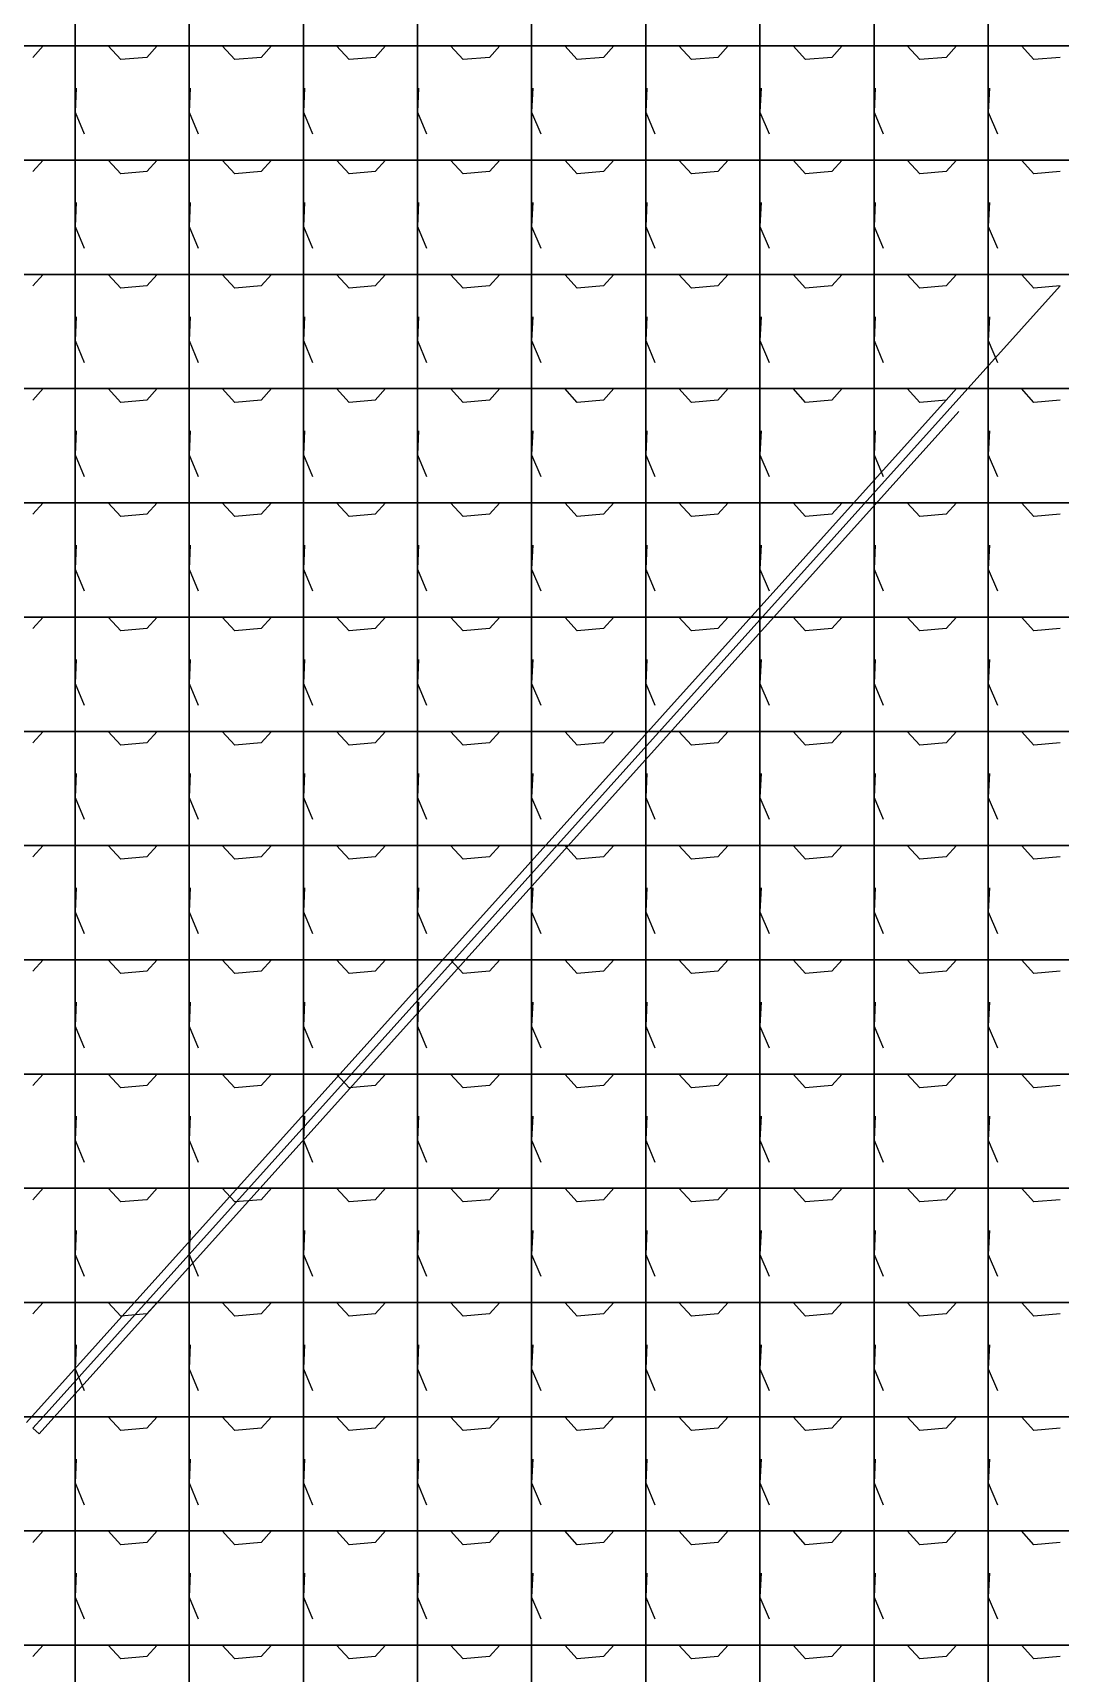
# Model space of a CAD drawing. Header units: inches. Extents: x 0 to 2763, y 0 to 1500.
# Drawn here: x 752.6 to 981.2, y 705 to 1069.7 of the extents above; entities that cross this region are included whole.
import ezdxf

# ---------------------------------------------------------------- set-up
doc = ezdxf.new("R2010")
doc.units = ezdxf.units.IN
doc.header["$MEASUREMENT"] = 0

# ---------------------------------------------------------------- blocks, each defined once
blk = doc.blocks.new('*U1')
at = {"color": 254, "true_color": 0xfeeab9}
blk.add_lwpolyline([(-12.7, -12.7), (12.7, -12.7), (12.7, 12.7), (-12.7, 12.7), (-12.7, -12.7)], dxfattribs=at)
blk = doc.blocks.new('*U2')
at = {"color": 0, "linetype": 'ByBlock', "lineweight": -2, "transparency": 16777216}
for p in [(736.6, 1066.8), (762, 1066.8), (787.4, 1066.8), (812.8, 1066.8), (838.2, 1066.8), (863.6, 1066.8), (889, 1066.8), (914.4, 1066.8), (939.8, 1066.8), (965.2, 1066.8), (736.6, 1041.4), (762, 1041.4), (787.4, 1041.4), (812.8, 1041.4), (838.2, 1041.4), (863.6, 1041.4), (889, 1041.4), (914.4, 1041.4), (939.8, 1041.4), (965.2, 1041.4), (736.6, 1016), (762, 1016), (787.4, 1016), (812.8, 1016), (838.2, 1016), (863.6, 1016), (889, 1016), (914.4, 1016), (939.8, 1016), (965.2, 1016), (736.6, 990.6), (762, 990.6), (787.4, 990.6), (812.8, 990.6), (838.2, 990.6), (863.6, 990.6), (889, 990.6), (914.4, 990.6), (939.8, 990.6), (965.2, 990.6), (736.6, 965.2), (762, 965.2), (787.4, 965.2), (812.8, 965.2), (838.2, 965.2), (863.6, 965.2), (889, 965.2), (914.4, 965.2), (939.8, 965.2), (965.2, 965.2), (736.6, 939.8), (762, 939.8), (787.4, 939.8), (812.8, 939.8), (838.2, 939.8), (863.6, 939.8), (889, 939.8), (914.4, 939.8), (939.8, 939.8), (965.2, 939.8), (736.6, 914.4), (762, 914.4), (787.4, 914.4), (812.8, 914.4), (838.2, 914.4), (863.6, 914.4), (889, 914.4), (914.4, 914.4), (939.8, 914.4), (965.2, 914.4), (736.6, 889), (762, 889), (787.4, 889), (812.8, 889), (838.2, 889), (863.6, 889), (889, 889), (914.4, 889), (939.8, 889), (965.2, 889), (736.6, 863.6), (762, 863.6), (787.4, 863.6), (812.8, 863.6), (838.2, 863.6), (863.6, 863.6), (889, 863.6), (914.4, 863.6), (939.8, 863.6), (965.2, 863.6), (736.6, 838.2), (762, 838.2), (787.4, 838.2), (812.8, 838.2), (838.2, 838.2), (863.6, 838.2), (889, 838.2), (914.4, 838.2), (939.8, 838.2), (965.2, 838.2), (736.6, 812.8), (762, 812.8), (787.4, 812.8), (812.8, 812.8), (838.2, 812.8), (863.6, 812.8), (889, 812.8), (914.4, 812.8), (939.8, 812.8), (965.2, 812.8), (736.6, 787.4), (762, 787.4), (787.4, 787.4), (812.8, 787.4), (838.2, 787.4), (863.6, 787.4), (889, 787.4), (914.4, 787.4), (939.8, 787.4), (965.2, 787.4), (736.6, 762), (762, 762), (787.4, 762), (812.8, 762), (838.2, 762), (863.6, 762), (889, 762), (914.4, 762), (939.8, 762), (965.2, 762), (736.6, 736.6), (762, 736.6), (787.4, 736.6), (812.8, 736.6), (838.2, 736.6), (863.6, 736.6), (889, 736.6), (914.4, 736.6), (939.8, 736.6), (965.2, 736.6), (736.6, 711.2), (762, 711.2), (787.4, 711.2), (812.8, 711.2), (838.2, 711.2), (863.6, 711.2), (889, 711.2), (914.4, 711.2), (939.8, 711.2), (965.2, 711.2), (736.6, 685.8), (762, 685.8), (787.4, 685.8), (812.8, 685.8), (838.2, 685.8), (863.6, 685.8), (889, 685.8), (914.4, 685.8), (939.8, 685.8), (965.2, 685.8)]:
    blk.add_blockref('*U1', p, dxfattribs=at)

msp = doc.modelspace()

# ---------------------------------------------------------------- linework, layer by layer
at = {"linetype": 'Continuous'}
for p, q in [((754.89, 1066.8), (752.6, 1064.26)), ((772.16, 1063.75), (769.37, 1066.8)), ((780.29, 1066.8), (778, 1064.26)), ((797.56, 1063.75), (794.77, 1066.8)), ((805.69, 1066.8), (803.4, 1064.26)), ((822.96, 1063.75), (820.17, 1066.8)), ((831.09, 1066.8), (828.8, 1064.26)), ((848.36, 1063.75), (845.57, 1066.8)), ((856.49, 1066.8), (854.2, 1064.26)), ((873.76, 1063.75), (870.97, 1066.8)), ((881.89, 1066.8), (879.6, 1064.26)), ((899.16, 1063.75), (896.37, 1066.8)), ((907.29, 1066.8), (905, 1064.26)), ((924.56, 1063.75), (921.77, 1066.8)), ((932.69, 1066.8), (930.4, 1064.26)), ((949.96, 1063.75), (947.17, 1066.8)), ((958.09, 1066.8), (955.8, 1064.26)), ((975.36, 1063.75), (972.57, 1066.8)), ((778, 1064.26), (772.16, 1063.75)), ((803.4, 1064.26), (797.56, 1063.75)), ((828.8, 1064.26), (822.96, 1063.75)), ((854.2, 1064.26), (848.36, 1063.75)), ((879.6, 1064.26), (873.76, 1063.75)), ((905, 1064.26), (899.16, 1063.75)), ((930.4, 1064.26), (924.56, 1063.75)), ((955.8, 1064.26), (949.96, 1063.75)), ((981.2, 1064.26), (975.36, 1063.75)), ((762.25, 1057.4), (762, 1052.07)), ((787.65, 1057.4), (787.4, 1052.07)), ((813.05, 1057.4), (812.8, 1052.07)), ((838.45, 1057.4), (838.2, 1052.07)), ((863.85, 1057.4), (863.6, 1052.07)), ((889.25, 1057.4), (889, 1052.07)), ((914.65, 1057.4), (914.4, 1052.07)), ((940.05, 1057.4), (939.8, 1052.07)), ((965.45, 1057.4), (965.2, 1052.07)), ((762, 1052.07), (764.03, 1047.24)), ((787.4, 1052.07), (789.43, 1047.24)), ((812.8, 1052.07), (814.83, 1047.24)), ((838.2, 1052.07), (840.23, 1047.24)), ((863.6, 1052.07), (865.63, 1047.24)), ((889, 1052.07), (891.03, 1047.24)), ((914.4, 1052.07), (916.43, 1047.24)), ((939.8, 1052.07), (941.83, 1047.24)), ((965.2, 1052.07), (967.23, 1047.24)), ((754.89, 1041.4), (752.6, 1038.86)), ((772.16, 1038.35), (769.37, 1041.4)), ((780.29, 1041.4), (778, 1038.86)), ((797.56, 1038.35), (794.77, 1041.4)), ((805.69, 1041.4), (803.4, 1038.86)), ((822.96, 1038.35), (820.17, 1041.4)), ((831.09, 1041.4), (828.8, 1038.86)), ((848.36, 1038.35), (845.57, 1041.4)), ((856.49, 1041.4), (854.2, 1038.86)), ((873.76, 1038.35), (870.97, 1041.4)), ((881.89, 1041.4), (879.6, 1038.86)), ((899.16, 1038.35), (896.37, 1041.4)), ((907.29, 1041.4), (905, 1038.86)), ((924.56, 1038.35), (921.77, 1041.4)), ((932.69, 1041.4), (930.4, 1038.86)), ((949.96, 1038.35), (947.17, 1041.4)), ((958.09, 1041.4), (955.8, 1038.86)), ((975.36, 1038.35), (972.57, 1041.4)), ((778, 1038.86), (772.16, 1038.35)), ((803.4, 1038.86), (797.56, 1038.35)), ((828.8, 1038.86), (822.96, 1038.35)), ((854.2, 1038.86), (848.36, 1038.35)), ((879.6, 1038.86), (873.76, 1038.35)), ((905, 1038.86), (899.16, 1038.35)), ((930.4, 1038.86), (924.56, 1038.35)), ((955.8, 1038.86), (949.96, 1038.35)), ((981.2, 1038.86), (975.36, 1038.35)), ((762.25, 1032), (762, 1026.67)), ((787.65, 1032), (787.4, 1026.67)), ((813.05, 1032), (812.8, 1026.67)), ((838.45, 1032), (838.2, 1026.67)), ((863.85, 1032), (863.6, 1026.67)), ((889.25, 1032), (889, 1026.67)), ((914.65, 1032), (914.4, 1026.67)), ((940.05, 1032), (939.8, 1026.67)), ((965.45, 1032), (965.2, 1026.67)), ((762, 1026.67), (764.03, 1021.84)), ((787.4, 1026.67), (789.43, 1021.84)), ((812.8, 1026.67), (814.83, 1021.84)), ((838.2, 1026.67), (840.23, 1021.84)), ((863.6, 1026.67), (865.63, 1021.84)), ((889, 1026.67), (891.03, 1021.84)), ((914.4, 1026.67), (916.43, 1021.84)), ((939.8, 1026.67), (941.83, 1021.84)), ((965.2, 1026.67), (967.23, 1021.84)), ((754.89, 1016), (752.6, 1013.46)), ((772.16, 1012.95), (769.37, 1016)), ((780.29, 1016), (778, 1013.46)), ((797.56, 1012.95), (794.77, 1016)), ((805.69, 1016), (803.4, 1013.46)), ((822.96, 1012.95), (820.17, 1016)), ((831.09, 1016), (828.8, 1013.46)), ((848.36, 1012.95), (845.57, 1016)), ((856.49, 1016), (854.2, 1013.46)), ((873.76, 1012.95), (870.97, 1016)), ((881.89, 1016), (879.6, 1013.46)), ((899.16, 1012.95), (896.37, 1016)), ((907.29, 1016), (905, 1013.46)), ((924.56, 1012.95), (921.77, 1016)), ((932.69, 1016), (930.4, 1013.46)), ((949.96, 1012.95), (947.17, 1016)), ((958.09, 1016), (955.8, 1013.46)), ((975.36, 1012.95), (972.57, 1016)), ((778, 1013.46), (772.16, 1012.95)), ((803.4, 1013.46), (797.56, 1012.95)), ((828.8, 1013.46), (822.96, 1012.95)), ((854.2, 1013.46), (848.36, 1012.95)), ((879.6, 1013.46), (873.76, 1012.95)), ((905, 1013.46), (899.16, 1012.95)), ((930.4, 1013.46), (924.56, 1012.95)), ((955.8, 1013.46), (949.96, 1012.95)), ((981.2, 1013.46), (975.36, 1012.95)), ((762.25, 1006.6), (762, 1001.27)), ((787.65, 1006.6), (787.4, 1001.27)), ((813.05, 1006.6), (812.8, 1001.27)), ((838.45, 1006.6), (838.2, 1001.27)), ((863.85, 1006.6), (863.6, 1001.27)), ((889.25, 1006.6), (889, 1001.27)), ((914.65, 1006.6), (914.4, 1001.27)), ((940.05, 1006.6), (939.8, 1001.27)), ((965.45, 1006.6), (965.2, 1001.27)), ((762, 1001.27), (764.03, 996.44)), ((787.4, 1001.27), (789.43, 996.44)), ((812.8, 1001.27), (814.83, 996.44)), ((838.2, 1001.27), (840.23, 996.44)), ((863.6, 1001.27), (865.63, 996.44)), ((889, 1001.27), (891.03, 996.44)), ((914.4, 1001.27), (916.43, 996.44)), ((939.8, 1001.27), (941.83, 996.44)), ((965.2, 1001.27), (967.23, 996.44)), ((754.89, 990.6), (752.6, 988.06)), ((772.16, 987.55), (769.37, 990.6)), ((780.29, 990.6), (778, 988.06)), ((797.56, 987.55), (794.77, 990.6)), ((805.69, 990.6), (803.4, 988.06)), ((822.96, 987.55), (820.17, 990.6)), ((831.09, 990.6), (828.8, 988.06)), ((848.36, 987.55), (845.57, 990.6)), ((856.49, 990.6), (854.2, 988.06)), ((873.76, 987.55), (870.97, 990.6)), ((881.89, 990.6), (879.6, 988.06)), ((899.16, 987.55), (896.37, 990.6)), ((907.29, 990.6), (905, 988.06)), ((924.56, 987.55), (921.77, 990.6)), ((932.69, 990.6), (930.4, 988.06)), ((949.96, 987.55), (947.17, 990.6)), ((958.09, 990.6), (955.8, 988.06)), ((975.36, 987.55), (972.57, 990.6)), ((778, 988.06), (772.16, 987.55)), ((803.4, 988.06), (797.56, 987.55)), ((828.8, 988.06), (822.96, 987.55)), ((854.2, 988.06), (848.36, 987.55)), ((879.6, 988.06), (873.76, 987.55)), ((905, 988.06), (899.16, 987.55)), ((930.4, 988.06), (924.56, 987.55)), ((955.8, 988.06), (949.96, 987.55)), ((981.2, 988.06), (975.36, 987.55)), ((762.25, 981.2), (762, 975.87)), ((787.65, 981.2), (787.4, 975.87)), ((813.05, 981.2), (812.8, 975.87)), ((838.45, 981.2), (838.2, 975.87)), ((863.85, 981.2), (863.6, 975.87)), ((889.25, 981.2), (889, 975.87)), ((914.65, 981.2), (914.4, 975.87)), ((940.05, 981.2), (939.8, 975.87)), ((965.45, 981.2), (965.2, 975.87)), ((762, 975.87), (764.03, 971.04)), ((787.4, 975.87), (789.43, 971.04)), ((812.8, 975.87), (814.83, 971.04)), ((838.2, 975.87), (840.23, 971.04)), ((863.6, 975.87), (865.63, 971.04)), ((889, 975.87), (891.03, 971.04)), ((914.4, 975.87), (916.43, 971.04)), ((939.8, 975.87), (941.83, 971.04)), ((965.2, 975.87), (967.23, 971.04)), ((754.89, 965.2), (752.6, 962.66)), ((772.16, 962.15), (769.37, 965.2)), ((780.29, 965.2), (778, 962.66)), ((797.56, 962.15), (794.77, 965.2)), ((805.69, 965.2), (803.4, 962.66)), ((822.96, 962.15), (820.17, 965.2)), ((831.09, 965.2), (828.8, 962.66)), ((848.36, 962.15), (845.57, 965.2)), ((856.49, 965.2), (854.2, 962.66)), ((873.76, 962.15), (870.97, 965.2)), ((881.89, 965.2), (879.6, 962.66)), ((899.16, 962.15), (896.37, 965.2)), ((907.29, 965.2), (905, 962.66)), ((924.56, 962.15), (921.77, 965.2)), ((932.69, 965.2), (930.4, 962.66)), ((949.96, 962.15), (947.17, 965.2)), ((958.09, 965.2), (955.8, 962.66)), ((975.36, 962.15), (972.57, 965.2)), ((778, 962.66), (772.16, 962.15)), ((803.4, 962.66), (797.56, 962.15)), ((828.8, 962.66), (822.96, 962.15)), ((854.2, 962.66), (848.36, 962.15)), ((879.6, 962.66), (873.76, 962.15)), ((905, 962.66), (899.16, 962.15)), ((930.4, 962.66), (924.56, 962.15)), ((955.8, 962.66), (949.96, 962.15)), ((981.2, 962.66), (975.36, 962.15)), ((762.25, 955.8), (762, 950.47)), ((787.65, 955.8), (787.4, 950.47)), ((813.05, 955.8), (812.8, 950.47)), ((838.45, 955.8), (838.2, 950.47)), ((863.85, 955.8), (863.6, 950.47)), ((889.25, 955.8), (889, 950.47)), ((914.65, 955.8), (914.4, 950.47)), ((940.05, 955.8), (939.8, 950.47)), ((965.45, 955.8), (965.2, 950.47)), ((762, 950.47), (764.03, 945.64)), ((787.4, 950.47), (789.43, 945.64)), ((812.8, 950.47), (814.83, 945.64)), ((838.2, 950.47), (840.23, 945.64)), ((863.6, 950.47), (865.63, 945.64)), ((889, 950.47), (891.03, 945.64)), ((914.4, 950.47), (916.43, 945.64)), ((939.8, 950.47), (941.83, 945.64)), ((965.2, 950.47), (967.23, 945.64)), ((754.89, 939.8), (752.6, 937.26)), ((772.16, 936.75), (769.37, 939.8)), ((780.29, 939.8), (778, 937.26)), ((797.56, 936.75), (794.77, 939.8)), ((805.69, 939.8), (803.4, 937.26)), ((822.96, 936.75), (820.17, 939.8)), ((831.09, 939.8), (828.8, 937.26)), ((848.36, 936.75), (845.57, 939.8)), ((856.49, 939.8), (854.2, 937.26)), ((873.76, 936.75), (870.97, 939.8)), ((881.89, 939.8), (879.6, 937.26)), ((899.16, 936.75), (896.37, 939.8)), ((907.29, 939.8), (905, 937.26)), ((924.56, 936.75), (921.77, 939.8)), ((932.69, 939.8), (930.4, 937.26)), ((949.96, 936.75), (947.17, 939.8)), ((958.09, 939.8), (955.8, 937.26)), ((975.36, 936.75), (972.57, 939.8)), ((778, 937.26), (772.16, 936.75)), ((803.4, 937.26), (797.56, 936.75)), ((828.8, 937.26), (822.96, 936.75)), ((854.2, 937.26), (848.36, 936.75)), ((879.6, 937.26), (873.76, 936.75)), ((905, 937.26), (899.16, 936.75)), ((930.4, 937.26), (924.56, 936.75)), ((955.8, 937.26), (949.96, 936.75)), ((981.2, 937.26), (975.36, 936.75)), ((762.25, 930.4), (762, 925.07)), ((787.65, 930.4), (787.4, 925.07)), ((813.05, 930.4), (812.8, 925.07)), ((838.45, 930.4), (838.2, 925.07)), ((863.85, 930.4), (863.6, 925.07)), ((889.25, 930.4), (889, 925.07)), ((914.65, 930.4), (914.4, 925.07)), ((940.05, 930.4), (939.8, 925.07)), ((965.45, 930.4), (965.2, 925.07)), ((762, 925.07), (764.03, 920.24)), ((787.4, 925.07), (789.43, 920.24)), ((812.8, 925.07), (814.83, 920.24)), ((838.2, 925.07), (840.23, 920.24)), ((863.6, 925.07), (865.63, 920.24)), ((889, 925.07), (891.03, 920.24)), ((914.4, 925.07), (916.43, 920.24)), ((939.8, 925.07), (941.83, 920.24)), ((965.2, 925.07), (967.23, 920.24)), ((754.89, 914.4), (752.6, 911.86)), ((772.16, 911.35), (769.37, 914.4)), ((780.29, 914.4), (778, 911.86)), ((797.56, 911.35), (794.77, 914.4)), ((805.69, 914.4), (803.4, 911.86)), ((822.96, 911.35), (820.17, 914.4)), ((831.09, 914.4), (828.8, 911.86)), ((848.36, 911.35), (845.57, 914.4)), ((856.49, 914.4), (854.2, 911.86)), ((873.76, 911.35), (870.97, 914.4)), ((881.89, 914.4), (879.6, 911.86)), ((899.16, 911.35), (896.37, 914.4)), ((907.29, 914.4), (905, 911.86)), ((924.56, 911.35), (921.77, 914.4)), ((932.69, 914.4), (930.4, 911.86)), ((949.96, 911.35), (947.17, 914.4)), ((958.09, 914.4), (955.8, 911.86)), ((975.36, 911.35), (972.57, 914.4)), ((778, 911.86), (772.16, 911.35)), ((803.4, 911.86), (797.56, 911.35)), ((828.8, 911.86), (822.96, 911.35)), ((854.2, 911.86), (848.36, 911.35)), ((879.6, 911.86), (873.76, 911.35)), ((905, 911.86), (899.16, 911.35)), ((930.4, 911.86), (924.56, 911.35)), ((955.8, 911.86), (949.96, 911.35)), ((981.2, 911.86), (975.36, 911.35)), ((762.25, 905), (762, 899.67)), ((787.65, 905), (787.4, 899.67)), ((813.05, 905), (812.8, 899.67)), ((838.45, 905), (838.2, 899.67)), ((863.85, 905), (863.6, 899.67)), ((889.25, 905), (889, 899.67)), ((914.65, 905), (914.4, 899.67)), ((940.05, 905), (939.8, 899.67)), ((965.45, 905), (965.2, 899.67)), ((762, 899.67), (764.03, 894.84)), ((787.4, 899.67), (789.43, 894.84)), ((812.8, 899.67), (814.83, 894.84)), ((838.2, 899.67), (840.23, 894.84)), ((863.6, 899.67), (865.63, 894.84)), ((889, 899.67), (891.03, 894.84)), ((914.4, 899.67), (916.43, 894.84)), ((939.8, 899.67), (941.83, 894.84)), ((965.2, 899.67), (967.23, 894.84)), ((754.89, 889), (752.6, 886.46)), ((772.16, 885.95), (769.37, 889)), ((778, 886.46), (772.16, 885.95)), ((780.29, 889), (778, 886.46)), ((797.56, 885.95), (794.77, 889)), ((803.4, 886.46), (797.56, 885.95)), ((805.69, 889), (803.4, 886.46)), ((822.96, 885.95), (820.17, 889)), ((828.8, 886.46), (822.96, 885.95)), ((831.09, 889), (828.8, 886.46)), ((848.36, 885.95), (845.57, 889)), ((854.2, 886.46), (848.36, 885.95)), ((856.49, 889), (854.2, 886.46)), ((873.76, 885.95), (870.97, 889)), ((879.6, 886.46), (873.76, 885.95)), ((881.89, 889), (879.6, 886.46)), ((899.16, 885.95), (896.37, 889)), ((905, 886.46), (899.16, 885.95)), ((907.29, 889), (905, 886.46)), ((924.56, 885.95), (921.77, 889)), ((930.4, 886.46), (924.56, 885.95)), ((932.69, 889), (930.4, 886.46)), ((949.96, 885.95), (947.17, 889)), ((955.8, 886.46), (949.96, 885.95)), ((958.09, 889), (955.8, 886.46)), ((975.36, 885.95), (972.57, 889)), ((981.2, 886.46), (975.36, 885.95)), ((762.25, 879.6), (762, 874.27)), ((787.65, 879.6), (787.4, 874.27)), ((813.05, 879.6), (812.8, 874.27)), ((838.45, 879.6), (838.2, 874.27)), ((863.85, 879.6), (863.6, 874.27)), ((889.25, 879.6), (889, 874.27)), ((914.65, 879.6), (914.4, 874.27)), ((940.05, 879.6), (939.8, 874.27)), ((965.45, 879.6), (965.2, 874.27)), ((762, 874.27), (764.03, 869.44)), ((787.4, 874.27), (789.43, 869.44)), ((812.8, 874.27), (814.83, 869.44)), ((838.2, 874.27), (840.23, 869.44)), ((863.6, 874.27), (865.63, 869.44)), ((889, 874.27), (891.03, 869.44)), ((914.4, 874.27), (916.43, 869.44)), ((939.8, 874.27), (941.83, 869.44)), ((965.2, 874.27), (967.23, 869.44)), ((754.89, 863.6), (752.6, 861.06)), ((772.16, 860.55), (769.37, 863.6)), ((778, 861.06), (772.16, 860.55)), ((780.29, 863.6), (778, 861.06)), ((797.56, 860.55), (794.77, 863.6)), ((803.4, 861.06), (797.56, 860.55)), ((805.69, 863.6), (803.4, 861.06)), ((822.96, 860.55), (820.17, 863.6)), ((828.8, 861.06), (822.96, 860.55)), ((831.09, 863.6), (828.8, 861.06)), ((848.36, 860.55), (845.57, 863.6)), ((854.2, 861.06), (848.36, 860.55)), ((856.49, 863.6), (854.2, 861.06)), ((873.76, 860.55), (870.97, 863.6)), ((879.6, 861.06), (873.76, 860.55)), ((881.89, 863.6), (879.6, 861.06)), ((899.16, 860.55), (896.37, 863.6)), ((905, 861.06), (899.16, 860.55)), ((907.29, 863.6), (905, 861.06)), ((924.56, 860.55), (921.77, 863.6)), ((930.4, 861.06), (924.56, 860.55)), ((932.69, 863.6), (930.4, 861.06)), ((949.96, 860.55), (947.17, 863.6)), ((955.8, 861.06), (949.96, 860.55)), ((958.09, 863.6), (955.8, 861.06)), ((975.36, 860.55), (972.57, 863.6)), ((981.2, 861.06), (975.36, 860.55)), ((762.25, 854.2), (762, 848.87)), ((787.65, 854.2), (787.4, 848.87)), ((813.05, 854.2), (812.8, 848.87)), ((838.45, 854.2), (838.2, 848.87)), ((863.85, 854.2), (863.6, 848.87)), ((889.25, 854.2), (889, 848.87)), ((914.65, 854.2), (914.4, 848.87)), ((940.05, 854.2), (939.8, 848.87)), ((965.45, 854.2), (965.2, 848.87)), ((762, 848.87), (764.03, 844.04)), ((787.4, 848.87), (789.43, 844.04)), ((812.8, 848.87), (814.83, 844.04)), ((838.2, 848.87), (840.23, 844.04)), ((863.6, 848.87), (865.63, 844.04)), ((889, 848.87), (891.03, 844.04)), ((914.4, 848.87), (916.43, 844.04)), ((939.8, 848.87), (941.83, 844.04)), ((965.2, 848.87), (967.23, 844.04)), ((754.89, 838.2), (752.6, 835.66)), ((772.16, 835.15), (769.37, 838.2)), ((778, 835.66), (772.16, 835.15)), ((780.29, 838.2), (778, 835.66)), ((797.56, 835.15), (794.77, 838.2)), ((803.4, 835.66), (797.56, 835.15)), ((805.69, 838.2), (803.4, 835.66)), ((822.96, 835.15), (820.17, 838.2)), ((828.8, 835.66), (822.96, 835.15)), ((831.09, 838.2), (828.8, 835.66)), ((848.36, 835.15), (845.57, 838.2)), ((854.2, 835.66), (848.36, 835.15)), ((856.49, 838.2), (854.2, 835.66)), ((873.76, 835.15), (870.97, 838.2)), ((879.6, 835.66), (873.76, 835.15)), ((881.89, 838.2), (879.6, 835.66)), ((899.16, 835.15), (896.37, 838.2)), ((905, 835.66), (899.16, 835.15)), ((907.29, 838.2), (905, 835.66)), ((924.56, 835.15), (921.77, 838.2)), ((930.4, 835.66), (924.56, 835.15)), ((932.69, 838.2), (930.4, 835.66)), ((949.96, 835.15), (947.17, 838.2)), ((955.8, 835.66), (949.96, 835.15)), ((958.09, 838.2), (955.8, 835.66)), ((975.36, 835.15), (972.57, 838.2)), ((981.2, 835.66), (975.36, 835.15)), ((762.25, 828.8), (762, 823.47)), ((787.65, 828.8), (787.4, 823.47)), ((813.05, 828.8), (812.8, 823.47)), ((838.45, 828.8), (838.2, 823.47)), ((863.85, 828.8), (863.6, 823.47)), ((889.25, 828.8), (889, 823.47)), ((914.65, 828.8), (914.4, 823.47)), ((940.05, 828.8), (939.8, 823.47)), ((965.45, 828.8), (965.2, 823.47)), ((762, 823.47), (764.03, 818.64)), ((787.4, 823.47), (789.43, 818.64)), ((812.8, 823.47), (814.83, 818.64)), ((838.2, 823.47), (840.23, 818.64)), ((863.6, 823.47), (865.63, 818.64)), ((889, 823.47), (891.03, 818.64)), ((914.4, 823.47), (916.43, 818.64)), ((939.8, 823.47), (941.83, 818.64)), ((965.2, 823.47), (967.23, 818.64)), ((754.89, 812.8), (752.6, 810.26)), ((772.16, 809.75), (769.37, 812.8)), ((778, 810.26), (772.16, 809.75)), ((780.29, 812.8), (778, 810.26)), ((797.56, 809.75), (794.77, 812.8)), ((803.4, 810.26), (797.56, 809.75)), ((805.69, 812.8), (803.4, 810.26)), ((822.96, 809.75), (820.17, 812.8)), ((828.8, 810.26), (822.96, 809.75)), ((831.09, 812.8), (828.8, 810.26)), ((848.36, 809.75), (845.57, 812.8)), ((854.2, 810.26), (848.36, 809.75)), ((856.49, 812.8), (854.2, 810.26)), ((873.76, 809.75), (870.97, 812.8)), ((879.6, 810.26), (873.76, 809.75)), ((881.89, 812.8), (879.6, 810.26)), ((899.16, 809.75), (896.37, 812.8)), ((905, 810.26), (899.16, 809.75)), ((907.29, 812.8), (905, 810.26)), ((924.56, 809.75), (921.77, 812.8)), ((930.4, 810.26), (924.56, 809.75)), ((932.69, 812.8), (930.4, 810.26)), ((949.96, 809.75), (947.17, 812.8)), ((955.8, 810.26), (949.96, 809.75)), ((958.09, 812.8), (955.8, 810.26)), ((975.36, 809.75), (972.57, 812.8)), ((981.2, 810.26), (975.36, 809.75)), ((762.25, 803.4), (762, 798.07)), ((787.65, 803.4), (787.4, 798.07)), ((813.05, 803.4), (812.8, 798.07)), ((838.45, 803.4), (838.2, 798.07)), ((863.85, 803.4), (863.6, 798.07)), ((889.25, 803.4), (889, 798.07)), ((914.65, 803.4), (914.4, 798.07)), ((940.05, 803.4), (939.8, 798.07)), ((965.45, 803.4), (965.2, 798.07)), ((762, 798.07), (764.03, 793.24)), ((787.4, 798.07), (789.43, 793.24)), ((812.8, 798.07), (814.83, 793.24)), ((838.2, 798.07), (840.23, 793.24)), ((863.6, 798.07), (865.63, 793.24)), ((889, 798.07), (891.03, 793.24)), ((914.4, 798.07), (916.43, 793.24)), ((939.8, 798.07), (941.83, 793.24)), ((965.2, 798.07), (967.23, 793.24)), ((754.89, 787.4), (752.6, 784.86)), ((772.16, 784.35), (769.37, 787.4)), ((778, 784.86), (772.16, 784.35)), ((780.29, 787.4), (778, 784.86)), ((797.56, 784.35), (794.77, 787.4)), ((803.4, 784.86), (797.56, 784.35)), ((805.69, 787.4), (803.4, 784.86)), ((822.96, 784.35), (820.17, 787.4)), ((828.8, 784.86), (822.96, 784.35)), ((831.09, 787.4), (828.8, 784.86)), ((848.36, 784.35), (845.57, 787.4)), ((854.2, 784.86), (848.36, 784.35)), ((856.49, 787.4), (854.2, 784.86)), ((873.76, 784.35), (870.97, 787.4)), ((879.6, 784.86), (873.76, 784.35)), ((881.89, 787.4), (879.6, 784.86)), ((899.16, 784.35), (896.37, 787.4)), ((905, 784.86), (899.16, 784.35)), ((907.29, 787.4), (905, 784.86)), ((924.56, 784.35), (921.77, 787.4)), ((930.4, 784.86), (924.56, 784.35)), ((932.69, 787.4), (930.4, 784.86)), ((949.96, 784.35), (947.17, 787.4)), ((955.8, 784.86), (949.96, 784.35)), ((958.09, 787.4), (955.8, 784.86)), ((975.36, 784.35), (972.57, 787.4)), ((981.2, 784.86), (975.36, 784.35)), ((762.25, 778), (762, 772.67)), ((787.65, 778), (787.4, 772.67)), ((813.05, 778), (812.8, 772.67)), ((838.45, 778), (838.2, 772.67)), ((863.85, 778), (863.6, 772.67)), ((889.25, 778), (889, 772.67)), ((914.65, 778), (914.4, 772.67)), ((940.05, 778), (939.8, 772.67)), ((965.45, 778), (965.2, 772.67)), ((762, 772.67), (764.03, 767.84)), ((787.4, 772.67), (789.43, 767.84)), ((812.8, 772.67), (814.83, 767.84)), ((838.2, 772.67), (840.23, 767.84)), ((863.6, 772.67), (865.63, 767.84)), ((889, 772.67), (891.03, 767.84)), ((914.4, 772.67), (916.43, 767.84)), ((939.8, 772.67), (941.83, 767.84)), ((965.2, 772.67), (967.23, 767.84)), ((754.89, 762), (752.6, 759.46)), ((772.16, 758.95), (769.37, 762)), ((778, 759.46), (772.16, 758.95)), ((780.29, 762), (778, 759.46)), ((797.56, 758.95), (794.77, 762)), ((803.4, 759.46), (797.56, 758.95)), ((805.69, 762), (803.4, 759.46)), ((822.96, 758.95), (820.17, 762)), ((828.8, 759.46), (822.96, 758.95)), ((831.09, 762), (828.8, 759.46)), ((848.36, 758.95), (845.57, 762)), ((854.2, 759.46), (848.36, 758.95)), ((856.49, 762), (854.2, 759.46)), ((873.76, 758.95), (870.97, 762)), ((879.6, 759.46), (873.76, 758.95)), ((881.89, 762), (879.6, 759.46)), ((899.16, 758.95), (896.37, 762)), ((905, 759.46), (899.16, 758.95)), ((907.29, 762), (905, 759.46)), ((924.56, 758.95), (921.77, 762)), ((930.4, 759.46), (924.56, 758.95)), ((932.69, 762), (930.4, 759.46)), ((949.96, 758.95), (947.17, 762)), ((955.8, 759.46), (949.96, 758.95)), ((958.09, 762), (955.8, 759.46)), ((975.36, 758.95), (972.57, 762)), ((981.2, 759.46), (975.36, 758.95)), ((762.25, 752.6), (762, 747.27)), ((787.65, 752.6), (787.4, 747.27)), ((813.05, 752.6), (812.8, 747.27)), ((838.45, 752.6), (838.2, 747.27)), ((863.85, 752.6), (863.6, 747.27)), ((889.25, 752.6), (889, 747.27)), ((914.65, 752.6), (914.4, 747.27)), ((940.05, 752.6), (939.8, 747.27)), ((965.45, 752.6), (965.2, 747.27)), ((762, 747.27), (764.03, 742.44)), ((787.4, 747.27), (789.43, 742.44)), ((812.8, 747.27), (814.83, 742.44)), ((838.2, 747.27), (840.23, 742.44)), ((863.6, 747.27), (865.63, 742.44)), ((889, 747.27), (891.03, 742.44)), ((914.4, 747.27), (916.43, 742.44)), ((939.8, 747.27), (941.83, 742.44)), ((965.2, 747.27), (967.23, 742.44)), ((754.89, 736.6), (752.6, 734.06)), ((772.16, 733.55), (769.37, 736.6)), ((778, 734.06), (772.16, 733.55)), ((780.29, 736.6), (778, 734.06)), ((797.56, 733.55), (794.77, 736.6)), ((803.4, 734.06), (797.56, 733.55)), ((805.69, 736.6), (803.4, 734.06)), ((822.96, 733.55), (820.17, 736.6)), ((828.8, 734.06), (822.96, 733.55)), ((831.09, 736.6), (828.8, 734.06)), ((848.36, 733.55), (845.57, 736.6)), ((854.2, 734.06), (848.36, 733.55)), ((856.49, 736.6), (854.2, 734.06)), ((873.76, 733.55), (870.97, 736.6)), ((879.6, 734.06), (873.76, 733.55)), ((881.89, 736.6), (879.6, 734.06)), ((899.16, 733.55), (896.37, 736.6)), ((905, 734.06), (899.16, 733.55)), ((907.29, 736.6), (905, 734.06)), ((924.56, 733.55), (921.77, 736.6)), ((930.4, 734.06), (924.56, 733.55)), ((932.69, 736.6), (930.4, 734.06)), ((949.96, 733.55), (947.17, 736.6)), ((955.8, 734.06), (949.96, 733.55)), ((958.09, 736.6), (955.8, 734.06)), ((975.36, 733.55), (972.57, 736.6)), ((981.2, 734.06), (975.36, 733.55)), ((762.25, 727.2), (762, 721.87)), ((787.65, 727.2), (787.4, 721.87)), ((813.05, 727.2), (812.8, 721.87)), ((838.45, 727.2), (838.2, 721.87)), ((863.85, 727.2), (863.6, 721.87)), ((889.25, 727.2), (889, 721.87)), ((914.65, 727.2), (914.4, 721.87)), ((940.05, 727.2), (939.8, 721.87)), ((965.45, 727.2), (965.2, 721.87)), ((762, 721.87), (764.03, 717.04)), ((787.4, 721.87), (789.43, 717.04)), ((812.8, 721.87), (814.83, 717.04)), ((838.2, 721.87), (840.23, 717.04)), ((863.6, 721.87), (865.63, 717.04)), ((889, 721.87), (891.03, 717.04)), ((914.4, 721.87), (916.43, 717.04)), ((939.8, 721.87), (941.83, 717.04)), ((965.2, 721.87), (967.23, 717.04)), ((754.89, 711.2), (752.6, 708.66)), ((772.16, 708.15), (769.37, 711.2)), ((778, 708.66), (772.16, 708.15)), ((780.29, 711.2), (778, 708.66)), ((797.56, 708.15), (794.77, 711.2)), ((803.4, 708.66), (797.56, 708.15)), ((805.69, 711.2), (803.4, 708.66)), ((822.96, 708.15), (820.17, 711.2)), ((828.8, 708.66), (822.96, 708.15)), ((831.09, 711.2), (828.8, 708.66)), ((848.36, 708.15), (845.57, 711.2)), ((854.2, 708.66), (848.36, 708.15)), ((856.49, 711.2), (854.2, 708.66)), ((873.76, 708.15), (870.97, 711.2)), ((879.6, 708.66), (873.76, 708.15)), ((881.89, 711.2), (879.6, 708.66)), ((899.16, 708.15), (896.37, 711.2)), ((905, 708.66), (899.16, 708.15)), ((907.29, 711.2), (905, 708.66)), ((924.56, 708.15), (921.77, 711.2)), ((930.4, 708.66), (924.56, 708.15)), ((932.69, 711.2), (930.4, 708.66)), ((949.96, 708.15), (947.17, 711.2)), ((955.8, 708.66), (949.96, 708.15)), ((958.09, 711.2), (955.8, 708.66)), ((975.36, 708.15), (972.57, 711.2)), ((981.2, 708.66), (975.36, 708.15))]:
    msp.add_line(p, q, dxfattribs=at)
at = {"color": 1}
msp.add_lwpolyline([(754.89, 762), (981.2, 1013.46)], dxfattribs=at)
at = {"color": 3}
for points in [[(751.2, 760.72), (955.8, 988.06)], [(754.01, 758.2), (958.61, 985.53)], [(752.6, 759.46), (754.01, 758.2)]]:
    msp.add_lwpolyline(points, dxfattribs=at)

# ---------------------------------------------------------------- block references
msp.add_blockref('*U2', (12.7, 12.7))

doc.saveas('drawing.dxf')
